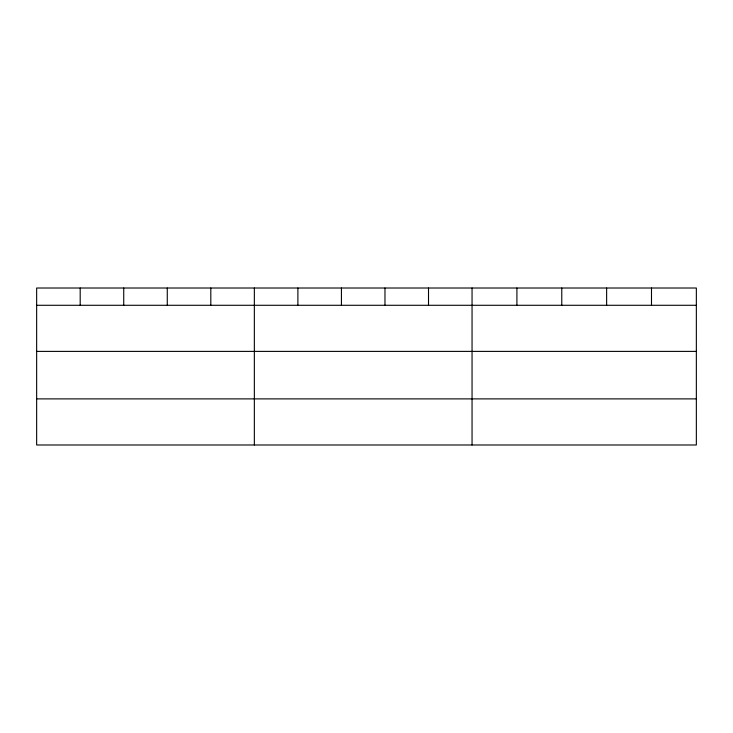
<?xml version="1.0" encoding="UTF-8"?>
<svg xmlns="http://www.w3.org/2000/svg" width="733" height="733" viewBox="0 0 733 733"><rect width="100%" height="100%" fill="white"/><g stroke="black" fill="none" stroke-linecap="round" stroke-linejoin="round"><path stroke-width="1.1" d="M696.35 351.391L696.35 288.014L36.65 288.014L36.65 444.986L696.35 444.986L696.35 351.391L36.65 351.391M36.65 305.285L696.35 305.285M36.65 398.889L696.35 398.889M651.49 288.014L651.49 305.285M606.631 288.014L606.631 305.285M561.771 288.014L561.771 305.285M516.912 288.014L516.912 305.285M472.052 288.014L472.052 444.986M428.512 288.014L428.512 305.285M384.972 288.014L384.972 305.285M341.431 288.014L341.431 305.285M297.891 288.014L297.891 305.285M254.351 288.014L254.351 444.986M210.811 288.014L210.811 305.285M167.271 288.014L167.271 305.285M123.73 288.014L123.73 305.285M80.19 288.014L80.19 305.285"/></g></svg>
